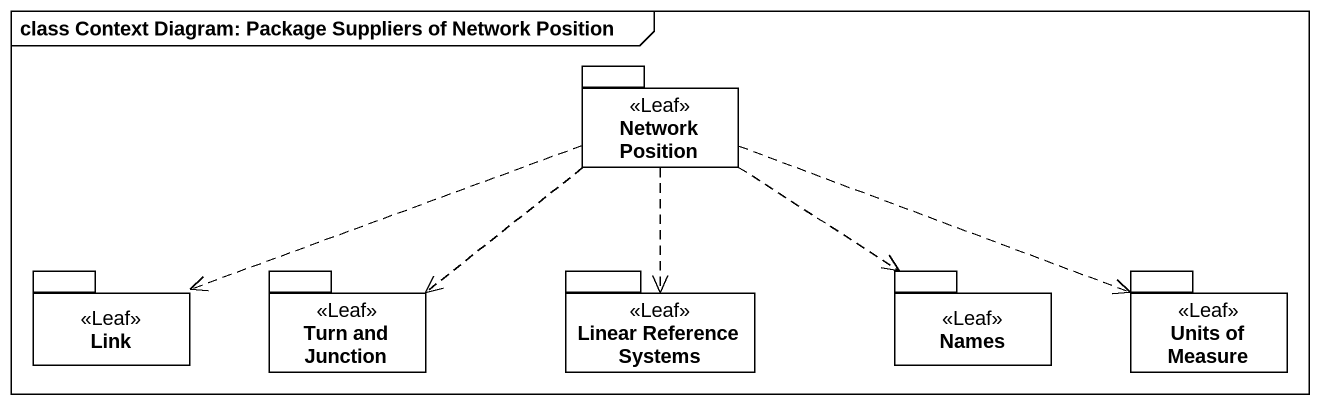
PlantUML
@startuml
mainframe class Context Diagram: Package Suppliers of Network Position
package "Network Position" as Network_Position <<Leaf>> {
}
package Link <<Leaf>> {
}
package "Turn and Junction" as Turn_and_Junction <<Leaf>> {
}
package "Linear Reference Systems" as Linear_Reference_Systems <<Leaf>> {
}
package Names <<Leaf>> {
}
package "Units of Measure" as Units_of_Measure <<Leaf>> {
}
Network_Position .left.> Link
Network_Position ..> Turn_and_Junction
Network_Position ..> Linear_Reference_Systems
Network_Position ..> Names
Network_Position .right.> Units_of_Measure
@enduml
